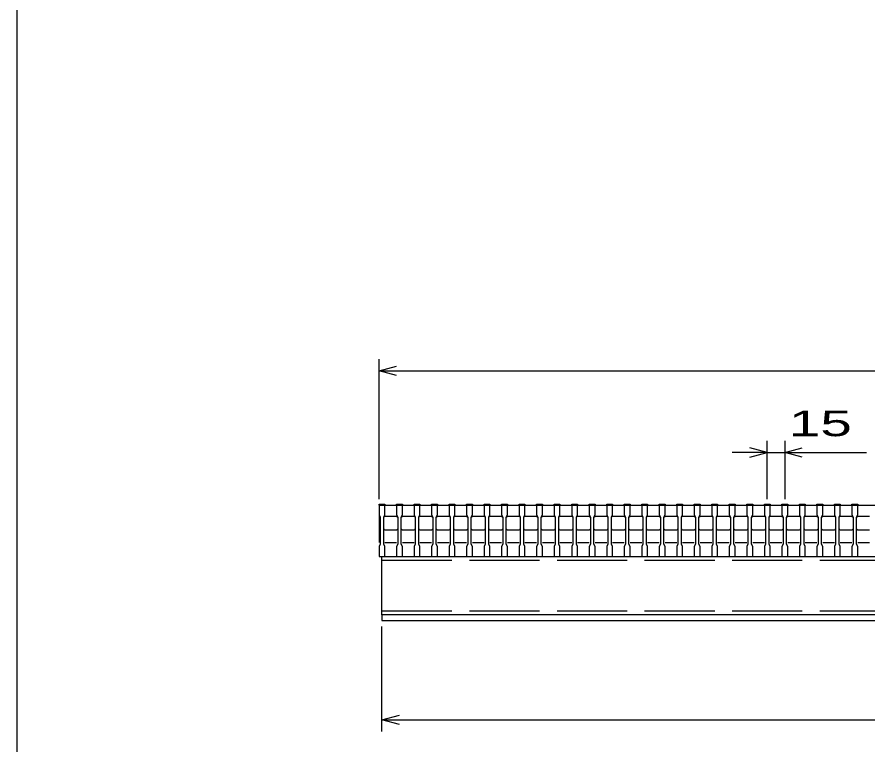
# Model space of a CAD drawing. Units: millimetres, scale not verified. Extents: x -1820 to 1736, y -1282 to 1048.
# Drawn here: x -1724 to -995, y -743 to -119 of the extents above; entities that cross this region are included whole.
import ezdxf
from ezdxf.enums import TextEntityAlignment as Align

# ---------------------------------------------------------------- set-up
doc = ezdxf.new("R2010")
doc.units = ezdxf.units.MM
doc.header["$LTSCALE"] = 10
doc.linetypes.add('DASHED', pattern=[7.5, 6, -1.5])
for name, color, linetype, lineweight in [('0_2', 150, 'Continuous', 25), ('16', 3, 'Continuous', 25), ('22', 4, 'Continuous', 25)]:
    doc.layers.add(name, color=color, linetype=linetype, lineweight=lineweight)
doc.styles.add('ベクトル', font='')
doc.styles.get('ベクトル').set_extended_font_data('ベクトル')

msp = doc.modelspace()

# ---------------------------------------------------------------- linework, layer by layer
at = {"layer": '0_2'}
msp.add_line((-1724, -1151.5), (-1724, 1048.5), dxfattribs=at)
at = {"layer": '16'}
for p, q in [((-1414, -537.5), (-1414, -536.8)), ((-1414, -536.8), (-1409, -536.8)), ((-1414, -537.5), (-1414, -546)), ((-1409, -537.5), (-1414, -537.5)), ((-1414, -537.5), (-1414, -569.5)), ((-1414, -537.5), (-419, -537.5)), ((-1409, -536.8), (-1409, -537.5)), ((-1409, -546), (-1409, -537.5)), ((-1399, -537.5), (-1399, -536.8)), ((-1399, -536.8), (-1394, -536.8)), ((-1399, -537.5), (-1399, -546)), ((-1394, -537.5), (-1399, -537.5)), ((-1394, -536.8), (-1394, -537.5)), ((-1394, -546), (-1394, -537.5)), ((-1384, -537.5), (-1384, -536.8)), ((-1384, -536.8), (-1379, -536.8)), ((-1384, -537.5), (-1384, -546)), ((-1379, -537.5), (-1384, -537.5)), ((-1379, -536.8), (-1379, -537.5)), ((-1379, -546), (-1379, -537.5)), ((-1369, -537.5), (-1369, -536.8)), ((-1369, -536.8), (-1364, -536.8)), ((-1369, -537.5), (-1369, -546)), ((-1364, -537.5), (-1369, -537.5)), ((-1364, -536.8), (-1364, -537.5)), ((-1364, -546), (-1364, -537.5)), ((-1354, -537.5), (-1354, -536.8)), ((-1354, -536.8), (-1349, -536.8)), ((-1354, -537.5), (-1354, -546)), ((-1349, -537.5), (-1354, -537.5)), ((-1349, -536.8), (-1349, -537.5)), ((-1349, -546), (-1349, -537.5)), ((-1339, -537.5), (-1339, -536.8)), ((-1339, -536.8), (-1334, -536.8)), ((-1339, -537.5), (-1339, -546)), ((-1334, -537.5), (-1339, -537.5)), ((-1334, -536.8), (-1334, -537.5)), ((-1334, -546), (-1334, -537.5)), ((-1324, -537.5), (-1324, -536.8)), ((-1324, -536.8), (-1319, -536.8)), ((-1324, -537.5), (-1324, -546)), ((-1319, -537.5), (-1324, -537.5)), ((-1319, -536.8), (-1319, -537.5)), ((-1319, -546), (-1319, -537.5)), ((-1309, -537.5), (-1309, -536.8)), ((-1309, -536.8), (-1304, -536.8)), ((-1309, -537.5), (-1309, -546)), ((-1304, -537.5), (-1309, -537.5)), ((-1304, -536.8), (-1304, -537.5)), ((-1304, -546), (-1304, -537.5)), ((-1294, -537.5), (-1294, -536.8)), ((-1294, -536.8), (-1289, -536.8)), ((-1294, -537.5), (-1294, -546)), ((-1289, -537.5), (-1294, -537.5)), ((-1289, -536.8), (-1289, -537.5)), ((-1289, -546), (-1289, -537.5)), ((-1279, -537.5), (-1279, -536.8)), ((-1279, -536.8), (-1274, -536.8)), ((-1279, -537.5), (-1279, -546)), ((-1274, -537.5), (-1279, -537.5)), ((-1274, -536.8), (-1274, -537.5)), ((-1274, -546), (-1274, -537.5)), ((-1264, -537.5), (-1264, -536.8)), ((-1264, -536.8), (-1259, -536.8)), ((-1264, -537.5), (-1264, -546)), ((-1259, -537.5), (-1264, -537.5)), ((-1259, -536.8), (-1259, -537.5)), ((-1259, -546), (-1259, -537.5)), ((-1249, -537.5), (-1249, -536.8)), ((-1249, -536.8), (-1244, -536.8)), ((-1249, -537.5), (-1249, -546)), ((-1244, -537.5), (-1249, -537.5)), ((-1244, -536.8), (-1244, -537.5)), ((-1244, -546), (-1244, -537.5)), ((-1234, -537.5), (-1234, -536.8)), ((-1234, -536.8), (-1229, -536.8)), ((-1234, -537.5), (-1234, -546)), ((-1229, -537.5), (-1234, -537.5)), ((-1229, -536.8), (-1229, -537.5)), ((-1229, -546), (-1229, -537.5)), ((-1219, -537.5), (-1219, -536.8)), ((-1219, -536.8), (-1214, -536.8)), ((-1219, -537.5), (-1219, -546)), ((-1214, -537.5), (-1219, -537.5)), ((-1214, -536.8), (-1214, -537.5)), ((-1214, -546), (-1214, -537.5)), ((-1204, -537.5), (-1204, -536.8)), ((-1204, -536.8), (-1199, -536.8)), ((-1204, -537.5), (-1204, -546)), ((-1199, -537.5), (-1204, -537.5)), ((-1199, -536.8), (-1199, -537.5)), ((-1199, -546), (-1199, -537.5)), ((-1189, -537.5), (-1189, -536.8)), ((-1189, -536.8), (-1184, -536.8)), ((-1189, -537.5), (-1189, -546)), ((-1184, -537.5), (-1189, -537.5)), ((-1184, -536.8), (-1184, -537.5)), ((-1184, -546), (-1184, -537.5)), ((-1174, -537.5), (-1174, -536.8)), ((-1174, -536.8), (-1169, -536.8)), ((-1174, -537.5), (-1174, -546)), ((-1169, -537.5), (-1174, -537.5)), ((-1169, -536.8), (-1169, -537.5)), ((-1169, -546), (-1169, -537.5)), ((-1159, -537.5), (-1159, -536.8)), ((-1159, -536.8), (-1154, -536.8)), ((-1159, -537.5), (-1159, -546)), ((-1154, -537.5), (-1159, -537.5)), ((-1154, -536.8), (-1154, -537.5)), ((-1154, -546), (-1154, -537.5)), ((-1144, -537.5), (-1144, -536.8)), ((-1144, -536.8), (-1139, -536.8)), ((-1144, -537.5), (-1144, -546)), ((-1139, -537.5), (-1144, -537.5)), ((-1139, -536.8), (-1139, -537.5)), ((-1139, -546), (-1139, -537.5)), ((-1129, -537.5), (-1129, -536.8)), ((-1129, -536.8), (-1124, -536.8)), ((-1129, -537.5), (-1129, -546)), ((-1124, -537.5), (-1129, -537.5)), ((-1124, -536.8), (-1124, -537.5)), ((-1124, -546), (-1124, -537.5)), ((-1114, -537.5), (-1114, -536.8)), ((-1114, -536.8), (-1109, -536.8)), ((-1114, -537.5), (-1114, -546)), ((-1109, -537.5), (-1114, -537.5)), ((-1109, -536.8), (-1109, -537.5)), ((-1109, -546), (-1109, -537.5)), ((-1099, -537.5), (-1099, -536.8)), ((-1099, -536.8), (-1094, -536.8)), ((-1099, -537.5), (-1099, -546)), ((-1094, -537.5), (-1099, -537.5)), ((-1094, -536.8), (-1094, -537.5)), ((-1094, -546), (-1094, -537.5)), ((-1084, -537.5), (-1084, -536.8)), ((-1084, -536.8), (-1079, -536.8)), ((-1084, -537.5), (-1084, -546)), ((-1079, -537.5), (-1084, -537.5)), ((-1079, -536.8), (-1079, -537.5)), ((-1079, -546), (-1079, -537.5)), ((-1069, -537.5), (-1069, -536.8)), ((-1069, -536.8), (-1064, -536.8)), ((-1069, -537.5), (-1069, -546)), ((-1064, -537.5), (-1069, -537.5)), ((-1064, -536.8), (-1064, -537.5)), ((-1064, -546), (-1064, -537.5)), ((-1054, -537.5), (-1054, -536.8)), ((-1054, -536.8), (-1049, -536.8)), ((-1054, -537.5), (-1054, -546)), ((-1049, -537.5), (-1054, -537.5)), ((-1049, -536.8), (-1049, -537.5)), ((-1049, -546), (-1049, -537.5)), ((-1039, -537.5), (-1039, -536.8)), ((-1039, -536.8), (-1034, -536.8)), ((-1039, -537.5), (-1039, -546)), ((-1034, -537.5), (-1039, -537.5)), ((-1034, -536.8), (-1034, -537.5)), ((-1034, -546), (-1034, -537.5)), ((-1024, -537.5), (-1024, -536.8)), ((-1024, -536.8), (-1019, -536.8)), ((-1024, -537.5), (-1024, -546)), ((-1019, -537.5), (-1024, -537.5)), ((-1019, -536.8), (-1019, -537.5)), ((-1019, -546), (-1019, -537.5)), ((-1009, -537.5), (-1009, -536.8)), ((-1009, -536.8), (-1004, -536.8)), ((-1009, -537.5), (-1009, -546)), ((-1004, -537.5), (-1009, -537.5)), ((-1004, -536.8), (-1004, -537.5)), ((-1004, -546), (-1004, -537.5)), ((-1414, -546), (-1413, -548)), ((-1410, -548), (-1409, -546)), ((-1399, -546), (-1398, -548)), ((-1395, -548), (-1394, -546)), ((-1384, -546), (-1383, -548)), ((-1380, -548), (-1379, -546)), ((-1369, -546), (-1368, -548)), ((-1365, -548), (-1364, -546)), ((-1354, -546), (-1353, -548)), ((-1350, -548), (-1349, -546)), ((-1339, -546), (-1338, -548)), ((-1335, -548), (-1334, -546)), ((-1324, -546), (-1323, -548)), ((-1320, -548), (-1319, -546)), ((-1309, -546), (-1308, -548)), ((-1305, -548), (-1304, -546)), ((-1294, -546), (-1293, -548)), ((-1290, -548), (-1289, -546)), ((-1279, -546), (-1278, -548)), ((-1275, -548), (-1274, -546)), ((-1264, -546), (-1263, -548)), ((-1260, -548), (-1259, -546)), ((-1249, -546), (-1248, -548)), ((-1245, -548), (-1244, -546)), ((-1234, -546), (-1233, -548)), ((-1230, -548), (-1229, -546)), ((-1219, -546), (-1218, -548)), ((-1215, -548), (-1214, -546)), ((-1204, -546), (-1203, -548)), ((-1200, -548), (-1199, -546)), ((-1189, -546), (-1188, -548)), ((-1185, -548), (-1184, -546)), ((-1174, -546), (-1173, -548)), ((-1170, -548), (-1169, -546)), ((-1159, -546), (-1158, -548)), ((-1155, -548), (-1154, -546)), ((-1144, -546), (-1143, -548)), ((-1140, -548), (-1139, -546)), ((-1129, -546), (-1128, -548)), ((-1125, -548), (-1124, -546)), ((-1114, -546), (-1113, -548)), ((-1110, -548), (-1109, -546)), ((-1099, -546), (-1098, -548)), ((-1095, -548), (-1094, -546)), ((-1084, -546), (-1083, -548)), ((-1080, -548), (-1079, -546)), ((-1069, -546), (-1068, -548)), ((-1065, -548), (-1064, -546)), ((-1054, -546), (-1053, -548)), ((-1050, -548), (-1049, -546)), ((-1039, -546), (-1038, -548)), ((-1035, -548), (-1034, -546)), ((-1024, -546), (-1023, -548)), ((-1020, -548), (-1019, -546)), ((-1009, -546), (-1008, -548)), ((-1005, -548), (-1004, -546)), ((-1413, -548), (-1413, -571)), ((-1410, -548), (-1409, -547)), ((-1410, -571), (-1410, -548)), ((-1409, -547), (-1399, -547)), ((-1399, -547), (-1398, -548)), ((-1398, -548), (-1398, -571)), ((-1395, -548), (-1394, -547)), ((-1395, -571), (-1395, -548)), ((-1394, -547), (-1384, -547)), ((-1384, -547), (-1383, -548)), ((-1383, -548), (-1383, -571)), ((-1380, -548), (-1379, -547)), ((-1380, -571), (-1380, -548)), ((-1379, -547), (-1369, -547)), ((-1369, -547), (-1368, -548)), ((-1368, -548), (-1368, -571)), ((-1365, -548), (-1364, -547)), ((-1365, -571), (-1365, -548)), ((-1364, -547), (-1354, -547)), ((-1354, -547), (-1353, -548)), ((-1353, -548), (-1353, -571)), ((-1350, -548), (-1349, -547)), ((-1350, -571), (-1350, -548)), ((-1349, -547), (-1339, -547)), ((-1339, -547), (-1338, -548)), ((-1338, -548), (-1338, -571)), ((-1335, -548), (-1334, -547)), ((-1335, -571), (-1335, -548)), ((-1334, -547), (-1324, -547)), ((-1324, -547), (-1323, -548)), ((-1323, -548), (-1323, -571)), ((-1320, -548), (-1319, -547)), ((-1320, -571), (-1320, -548)), ((-1319, -547), (-1309, -547)), ((-1309, -547), (-1308, -548)), ((-1308, -548), (-1308, -571)), ((-1305, -548), (-1304, -547)), ((-1305, -571), (-1305, -548)), ((-1304, -547), (-1294, -547)), ((-1294, -547), (-1293, -548)), ((-1293, -548), (-1293, -571)), ((-1290, -548), (-1289, -547)), ((-1290, -571), (-1290, -548)), ((-1289, -547), (-1279, -547)), ((-1279, -547), (-1278, -548)), ((-1278, -548), (-1278, -571)), ((-1275, -548), (-1274, -547)), ((-1275, -571), (-1275, -548)), ((-1274, -547), (-1264, -547)), ((-1264, -547), (-1263, -548)), ((-1263, -548), (-1263, -571)), ((-1260, -548), (-1259, -547)), ((-1260, -571), (-1260, -548)), ((-1259, -547), (-1249, -547)), ((-1249, -547), (-1248, -548)), ((-1248, -548), (-1248, -571)), ((-1245, -548), (-1244, -547)), ((-1245, -571), (-1245, -548)), ((-1244, -547), (-1234, -547)), ((-1234, -547), (-1233, -548)), ((-1233, -548), (-1233, -571)), ((-1230, -548), (-1229, -547)), ((-1230, -571), (-1230, -548)), ((-1229, -547), (-1219, -547)), ((-1219, -547), (-1218, -548)), ((-1218, -548), (-1218, -571)), ((-1215, -548), (-1214, -547)), ((-1215, -571), (-1215, -548)), ((-1214, -547), (-1204, -547)), ((-1204, -547), (-1203, -548)), ((-1203, -548), (-1203, -571)), ((-1200, -548), (-1199, -547)), ((-1200, -571), (-1200, -548)), ((-1199, -547), (-1189, -547)), ((-1189, -547), (-1188, -548)), ((-1188, -548), (-1188, -571)), ((-1185, -548), (-1184, -547)), ((-1185, -571), (-1185, -548)), ((-1184, -547), (-1174, -547)), ((-1174, -547), (-1173, -548)), ((-1173, -548), (-1173, -571)), ((-1170, -548), (-1169, -547)), ((-1170, -571), (-1170, -548)), ((-1169, -547), (-1159, -547)), ((-1159, -547), (-1158, -548)), ((-1158, -548), (-1158, -571)), ((-1155, -548), (-1154, -547)), ((-1155, -571), (-1155, -548)), ((-1154, -547), (-1144, -547)), ((-1144, -547), (-1143, -548)), ((-1143, -548), (-1143, -571)), ((-1140, -548), (-1139, -547)), ((-1140, -571), (-1140, -548)), ((-1139, -547), (-1129, -547)), ((-1129, -547), (-1128, -548)), ((-1128, -548), (-1128, -571)), ((-1125, -548), (-1124, -547)), ((-1125, -571), (-1125, -548)), ((-1124, -547), (-1114, -547)), ((-1114, -547), (-1113, -548)), ((-1113, -548), (-1113, -571)), ((-1110, -548), (-1109, -547)), ((-1110, -571), (-1110, -548)), ((-1109, -547), (-1099, -547)), ((-1099, -547), (-1098, -548)), ((-1098, -548), (-1098, -571)), ((-1095, -548), (-1094, -547)), ((-1095, -571), (-1095, -548)), ((-1094, -547), (-1084, -547)), ((-1084, -547), (-1083, -548)), ((-1083, -548), (-1083, -571)), ((-1080, -548), (-1079, -547)), ((-1080, -571), (-1080, -548)), ((-1079, -547), (-1069, -547)), ((-1069, -547), (-1068, -548)), ((-1068, -548), (-1068, -571)), ((-1065, -548), (-1064, -547)), ((-1065, -571), (-1065, -548)), ((-1064, -547), (-1054, -547)), ((-1054, -547), (-1053, -548)), ((-1053, -548), (-1053, -571)), ((-1050, -548), (-1049, -547)), ((-1050, -571), (-1050, -548)), ((-1049, -547), (-1039, -547)), ((-1039, -547), (-1038, -548)), ((-1038, -548), (-1038, -571)), ((-1035, -548), (-1034, -547)), ((-1035, -571), (-1035, -548)), ((-1034, -547), (-1024, -547)), ((-1024, -547), (-1023, -548)), ((-1023, -548), (-1023, -571)), ((-1020, -548), (-1019, -547)), ((-1020, -571), (-1020, -548)), ((-1019, -547), (-1009, -547)), ((-1009, -547), (-1008, -548)), ((-1008, -548), (-1008, -571)), ((-1005, -548), (-1004, -547)), ((-1005, -571), (-1005, -548)), ((-1004, -547), (-994, -547)), ((-1409, -559), (-1410, -558)), ((-1399, -559), (-1409, -559)), ((-1398, -558), (-1399, -559)), ((-1394, -559), (-1395, -558)), ((-1384, -559), (-1394, -559)), ((-1383, -558), (-1384, -559)), ((-1379, -559), (-1380, -558)), ((-1369, -559), (-1379, -559)), ((-1368, -558), (-1369, -559)), ((-1364, -559), (-1365, -558)), ((-1354, -559), (-1364, -559)), ((-1353, -558), (-1354, -559)), ((-1349, -559), (-1350, -558)), ((-1339, -559), (-1349, -559)), ((-1338, -558), (-1339, -559)), ((-1334, -559), (-1335, -558)), ((-1324, -559), (-1334, -559)), ((-1323, -558), (-1324, -559)), ((-1319, -559), (-1320, -558)), ((-1309, -559), (-1319, -559)), ((-1308, -558), (-1309, -559)), ((-1304, -559), (-1305, -558)), ((-1294, -559), (-1304, -559)), ((-1293, -558), (-1294, -559)), ((-1289, -559), (-1290, -558)), ((-1279, -559), (-1289, -559)), ((-1278, -558), (-1279, -559)), ((-1274, -559), (-1275, -558)), ((-1264, -559), (-1274, -559)), ((-1263, -558), (-1264, -559)), ((-1259, -559), (-1260, -558)), ((-1249, -559), (-1259, -559)), ((-1248, -558), (-1249, -559)), ((-1244, -559), (-1245, -558)), ((-1234, -559), (-1244, -559)), ((-1233, -558), (-1234, -559)), ((-1229, -559), (-1230, -558)), ((-1219, -559), (-1229, -559)), ((-1218, -558), (-1219, -559)), ((-1214, -559), (-1215, -558)), ((-1204, -559), (-1214, -559)), ((-1203, -558), (-1204, -559)), ((-1199, -559), (-1200, -558)), ((-1189, -559), (-1199, -559)), ((-1188, -558), (-1189, -559)), ((-1184, -559), (-1185, -558)), ((-1174, -559), (-1184, -559)), ((-1173, -558), (-1174, -559)), ((-1169, -559), (-1170, -558)), ((-1159, -559), (-1169, -559)), ((-1158, -558), (-1159, -559)), ((-1154, -559), (-1155, -558)), ((-1144, -559), (-1154, -559)), ((-1143, -558), (-1144, -559)), ((-1139, -559), (-1140, -558)), ((-1129, -559), (-1139, -559)), ((-1128, -558), (-1129, -559)), ((-1124, -559), (-1125, -558)), ((-1114, -559), (-1124, -559)), ((-1113, -558), (-1114, -559)), ((-1109, -559), (-1110, -558)), ((-1099, -559), (-1109, -559)), ((-1098, -558), (-1099, -559)), ((-1094, -559), (-1095, -558)), ((-1084, -559), (-1094, -559)), ((-1083, -558), (-1084, -559)), ((-1079, -559), (-1080, -558)), ((-1069, -559), (-1079, -559)), ((-1068, -558), (-1069, -559)), ((-1064, -559), (-1065, -558)), ((-1054, -559), (-1064, -559)), ((-1053, -558), (-1054, -559)), ((-1049, -559), (-1050, -558)), ((-1039, -559), (-1049, -559)), ((-1038, -558), (-1039, -559)), ((-1034, -559), (-1035, -558)), ((-1024, -559), (-1034, -559)), ((-1023, -558), (-1024, -559)), ((-1019, -559), (-1020, -558)), ((-1009, -559), (-1019, -559)), ((-1008, -558), (-1009, -559)), ((-1004, -559), (-1005, -558)), ((-994, -559), (-1004, -559)), ((-1413, -571), (-1414, -573)), ((-1414, -573), (-1414, -581.5)), ((-1409, -573), (-1410, -571)), ((-1409, -569.5), (-1399, -569.5)), ((-1409, -581.5), (-1409, -573)), ((-1398, -571), (-1399, -573)), ((-1399, -573), (-1399, -581.5)), ((-1394, -573), (-1395, -571)), ((-1394, -569.5), (-1384, -569.5)), ((-1394, -581.5), (-1394, -573)), ((-1383, -571), (-1384, -573)), ((-1384, -573), (-1384, -581.5)), ((-1379, -573), (-1380, -571)), ((-1379, -569.5), (-1369, -569.5)), ((-1379, -581.5), (-1379, -573)), ((-1368, -571), (-1369, -573)), ((-1369, -573), (-1369, -581.5)), ((-1364, -573), (-1365, -571)), ((-1364, -569.5), (-1354, -569.5)), ((-1364, -581.5), (-1364, -573)), ((-1353, -571), (-1354, -573)), ((-1354, -573), (-1354, -581.5)), ((-1349, -573), (-1350, -571)), ((-1349, -569.5), (-1339, -569.5)), ((-1349, -581.5), (-1349, -573)), ((-1338, -571), (-1339, -573)), ((-1339, -573), (-1339, -581.5)), ((-1334, -573), (-1335, -571)), ((-1334, -569.5), (-1324, -569.5)), ((-1334, -581.5), (-1334, -573)), ((-1323, -571), (-1324, -573)), ((-1324, -573), (-1324, -581.5)), ((-1319, -573), (-1320, -571)), ((-1319, -569.5), (-1309, -569.5)), ((-1319, -581.5), (-1319, -573)), ((-1308, -571), (-1309, -573)), ((-1309, -573), (-1309, -581.5)), ((-1304, -573), (-1305, -571)), ((-1304, -569.5), (-1294, -569.5)), ((-1304, -581.5), (-1304, -573)), ((-1293, -571), (-1294, -573)), ((-1294, -573), (-1294, -581.5)), ((-1289, -573), (-1290, -571)), ((-1289, -569.5), (-1279, -569.5)), ((-1289, -581.5), (-1289, -573)), ((-1278, -571), (-1279, -573)), ((-1279, -573), (-1279, -581.5)), ((-1274, -573), (-1275, -571)), ((-1274, -569.5), (-1264, -569.5)), ((-1274, -581.5), (-1274, -573)), ((-1263, -571), (-1264, -573)), ((-1264, -573), (-1264, -581.5)), ((-1259, -573), (-1260, -571)), ((-1259, -569.5), (-1249, -569.5)), ((-1259, -581.5), (-1259, -573)), ((-1248, -571), (-1249, -573)), ((-1249, -573), (-1249, -581.5)), ((-1244, -573), (-1245, -571)), ((-1244, -569.5), (-1234, -569.5)), ((-1244, -581.5), (-1244, -573)), ((-1233, -571), (-1234, -573)), ((-1234, -573), (-1234, -581.5)), ((-1229, -573), (-1230, -571)), ((-1229, -569.5), (-1219, -569.5)), ((-1229, -581.5), (-1229, -573)), ((-1218, -571), (-1219, -573)), ((-1219, -573), (-1219, -581.5)), ((-1214, -573), (-1215, -571)), ((-1214, -569.5), (-1204, -569.5)), ((-1214, -581.5), (-1214, -573)), ((-1203, -571), (-1204, -573)), ((-1204, -573), (-1204, -581.5)), ((-1199, -573), (-1200, -571)), ((-1199, -569.5), (-1189, -569.5)), ((-1199, -581.5), (-1199, -573)), ((-1188, -571), (-1189, -573)), ((-1189, -573), (-1189, -581.5)), ((-1184, -573), (-1185, -571)), ((-1184, -569.5), (-1174, -569.5)), ((-1184, -581.5), (-1184, -573)), ((-1173, -571), (-1174, -573)), ((-1174, -573), (-1174, -581.5)), ((-1169, -573), (-1170, -571)), ((-1169, -569.5), (-1159, -569.5)), ((-1169, -581.5), (-1169, -573)), ((-1158, -571), (-1159, -573)), ((-1159, -573), (-1159, -581.5)), ((-1154, -573), (-1155, -571)), ((-1154, -569.5), (-1144, -569.5)), ((-1154, -581.5), (-1154, -573)), ((-1143, -571), (-1144, -573)), ((-1144, -573), (-1144, -581.5)), ((-1139, -573), (-1140, -571)), ((-1139, -569.5), (-1129, -569.5)), ((-1139, -581.5), (-1139, -573)), ((-1128, -571), (-1129, -573)), ((-1129, -573), (-1129, -581.5)), ((-1124, -573), (-1125, -571)), ((-1124, -569.5), (-1114, -569.5)), ((-1124, -581.5), (-1124, -573)), ((-1113, -571), (-1114, -573)), ((-1114, -573), (-1114, -581.5)), ((-1109, -573), (-1110, -571)), ((-1109, -569.5), (-1099, -569.5)), ((-1109, -581.5), (-1109, -573)), ((-1098, -571), (-1099, -573)), ((-1099, -573), (-1099, -581.5)), ((-1094, -573), (-1095, -571)), ((-1094, -569.5), (-1084, -569.5)), ((-1094, -581.5), (-1094, -573)), ((-1083, -571), (-1084, -573)), ((-1084, -573), (-1084, -581.5)), ((-1079, -573), (-1080, -571)), ((-1079, -569.5), (-1069, -569.5)), ((-1079, -581.5), (-1079, -573)), ((-1068, -571), (-1069, -573)), ((-1069, -573), (-1069, -581.5)), ((-1064, -573), (-1065, -571)), ((-1064, -569.5), (-1054, -569.5)), ((-1064, -581.5), (-1064, -573)), ((-1053, -571), (-1054, -573)), ((-1054, -573), (-1054, -581.5)), ((-1049, -573), (-1050, -571)), ((-1049, -569.5), (-1039, -569.5)), ((-1049, -581.5), (-1049, -573)), ((-1038, -571), (-1039, -573)), ((-1039, -573), (-1039, -581.5)), ((-1034, -573), (-1035, -571)), ((-1034, -569.5), (-1024, -569.5)), ((-1034, -581.5), (-1034, -573)), ((-1023, -571), (-1024, -573)), ((-1024, -573), (-1024, -581.5)), ((-1019, -573), (-1020, -571)), ((-1019, -569.5), (-1009, -569.5)), ((-1019, -581.5), (-1019, -573)), ((-1008, -571), (-1009, -573)), ((-1009, -573), (-1009, -581.5)), ((-1004, -573), (-1005, -571)), ((-1004, -569.5), (-994, -569.5)), ((-1004, -581.5), (-1004, -573)), ((-1414, -581.5), (-1409, -581.5)), ((-1411.5, -581.5), (-421.5, -581.5)), ((-1411.5, -631.5), (-1411.5, -581.5)), ((-1399, -581.5), (-1394, -581.5)), ((-1384, -581.5), (-1379, -581.5)), ((-1369, -581.5), (-1364, -581.5)), ((-1354, -581.5), (-1349, -581.5)), ((-1339, -581.5), (-1334, -581.5)), ((-1324, -581.5), (-1319, -581.5)), ((-1309, -581.5), (-1304, -581.5)), ((-1294, -581.5), (-1289, -581.5)), ((-1279, -581.5), (-1274, -581.5)), ((-1264, -581.5), (-1259, -581.5)), ((-1249, -581.5), (-1244, -581.5)), ((-1234, -581.5), (-1229, -581.5)), ((-1219, -581.5), (-1214, -581.5)), ((-1204, -581.5), (-1199, -581.5)), ((-1189, -581.5), (-1184, -581.5)), ((-1174, -581.5), (-1169, -581.5)), ((-1159, -581.5), (-1154, -581.5)), ((-1144, -581.5), (-1139, -581.5)), ((-1129, -581.5), (-1124, -581.5)), ((-1114, -581.5), (-1109, -581.5)), ((-1099, -581.5), (-1094, -581.5)), ((-1084, -581.5), (-1079, -581.5)), ((-1069, -581.5), (-1064, -581.5)), ((-1054, -581.5), (-1049, -581.5)), ((-1039, -581.5), (-1034, -581.5)), ((-1024, -581.5), (-1019, -581.5)), ((-1009, -581.5), (-1004, -581.5)), ((-421.5, -631.5), (-1411.5, -631.5)), ((-1411.5, -631.5), (-1411.5, -636.5)), ((-421.5, -631.5), (-1411.5, -631.5)), ((-1411.5, -636.5), (-421.5, -636.5))]:
    msp.add_line(p, q, dxfattribs=at)
at = {"layer": '16', "linetype": 'DASHED'}
for p, q in [((-1411.5, -584.7), (-421.5, -584.7)), ((-1411.5, -628.3), (-421.5, -628.3))]:
    msp.add_line(p, q, dxfattribs=at)
at = {"layer": '22'}
for p, q in [((-1414, -532.5), (-1414, -412.5)), ((-1414, -422.5), (-1399, -418.5)), ((-1399, -426.5), (-1414, -422.5)), ((-1414, -422.5), (-419, -422.5)), ((-1081.5, -532.5), (-1081.5, -482.5)), ((-1066.5, -482.5), (-1066.5, -532.5)), ((-1081.5, -492.5), (-1111.5, -492.5)), ((-1081.5, -492.5), (-1096.5, -488.5)), ((-1096.5, -496.5), (-1081.5, -492.5)), ((-1081.5, -492.5), (-1066.5, -492.5)), ((-1066.5, -492.5), (-1051.5, -488.5)), ((-1051.5, -496.5), (-1066.5, -492.5)), ((-1066.5, -492.5), (-996.5, -492.5)), ((-1411.5, -731.5), (-1411.5, -641.5)), ((-1411.5, -721.5), (-1396.5, -717.5)), ((-1396.5, -725.5), (-1411.5, -721.5)), ((-1411.5, -721.5), (-421.5, -721.5))]:
    msp.add_line(p, q, dxfattribs=at)

# ---------------------------------------------------------------- texts
at = {"layer": '22', "color": 2, "style": 'ベクトル', "width": 1.65}
msp.add_text(' 15 ', height=21.99, dxfattribs=at).set_placement((-1076.5, -467.5), align=Align.MIDDLE_LEFT)

doc.saveas('drawing.dxf')
